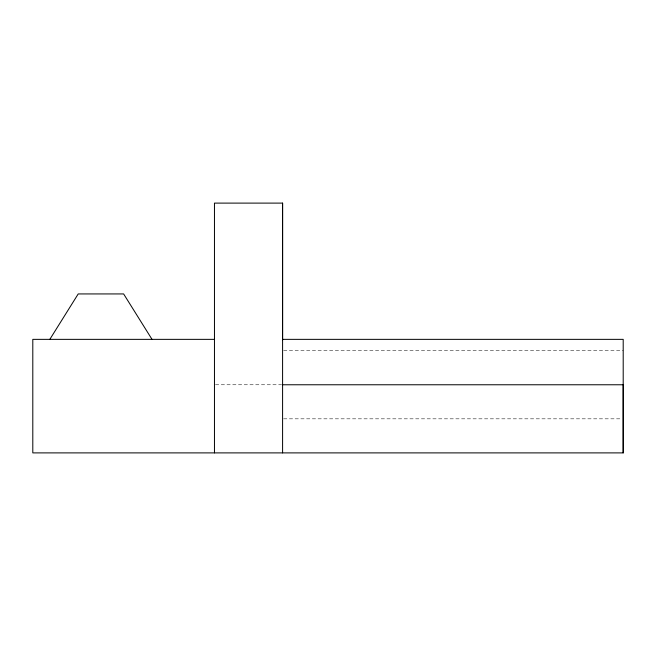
<?xml version="1.0" encoding="UTF-8"?>
<svg xmlns="http://www.w3.org/2000/svg" width="656" height="656" viewBox="0 0 656 656"><rect width="100%" height="100%" fill="white"/><g stroke="black" fill="none" stroke-linecap="round" stroke-linejoin="round"><path stroke-width="0.49" stroke-dasharray="3.28 2.46" d="M283.605 350.706L623.2 350.706M215.48 384.769L281.572 384.769M283.605 418.831L621.158 418.831"/><path stroke-width="0.98" d="M282.588 452.894L282.588 203.106L214.463 203.106L214.463 452.894M282.588 339.865L282.588 203.106M214.463 339.357L32.8 339.357L32.8 452.894L623.2 452.894L623.2 384.769L282.588 384.769M49.831 339.357L78.212 293.937L123.631 293.937L152.012 339.357M282.588 339.357L623.2 339.357L623.2 452.894"/></g></svg>
